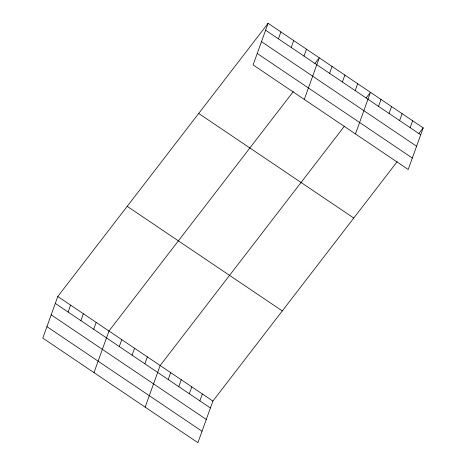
<?xml version="1.0" encoding="UTF-8"?>
<svg xmlns="http://www.w3.org/2000/svg" width="466" height="466" viewBox="0 0 466 466"><rect width="100%" height="100%" fill="white"/><g stroke="black" fill="none" stroke-linecap="round" stroke-linejoin="round"><path stroke-width="0.7" d="M268.096 23.3L253.114 64.92L408.21 169.502L423.192 127.888L268.096 23.3L57.79 296.498L42.808 338.112L197.904 442.7L212.886 401.08L397.166 161.696M68.1 312.028L70.587 305.125M80.898 320.655L83.379 313.752M93.689 329.281L96.177 322.379M93.986 372.625L108.974 331.011L293.254 91.621M119.284 346.541L121.766 339.638M132.076 355.168L134.563 348.265M144.874 363.795L147.361 356.898M145.171 407.138L160.153 365.525L344.432 126.135M278.406 38.829L280.887 31.927M168.214 379.54L170.702 372.637M291.203 47.456L293.685 40.559M178.763 386.652L181.251 379.749M303.995 56.089L306.482 49.186M189.312 393.758L191.794 386.862M304.292 99.433L319.28 57.813L314.94 63.446M199.856 400.871L202.343 393.974M329.59 73.343L332.072 66.44M342.382 81.975L344.869 75.073M355.179 90.602L357.667 83.699M355.476 133.946L370.458 92.326L366.125 97.965M378.52 106.341L381.007 99.439M389.069 113.454L391.557 106.551M399.618 120.566L402.1 113.663M410.162 127.678L412.649 120.776M418.858 133.521L423.192 127.888M265.608 30.203L420.711 134.791M261.484 41.66L416.587 146.242M257.238 53.462L412.334 158.05M198.691 113.454L353.793 218.041M127.189 206.339L282.291 310.927M57.79 296.498L212.886 401.08M55.303 303.401L210.405 407.983M51.178 314.853L206.281 419.441M46.932 326.654L202.028 431.242"/></g></svg>
